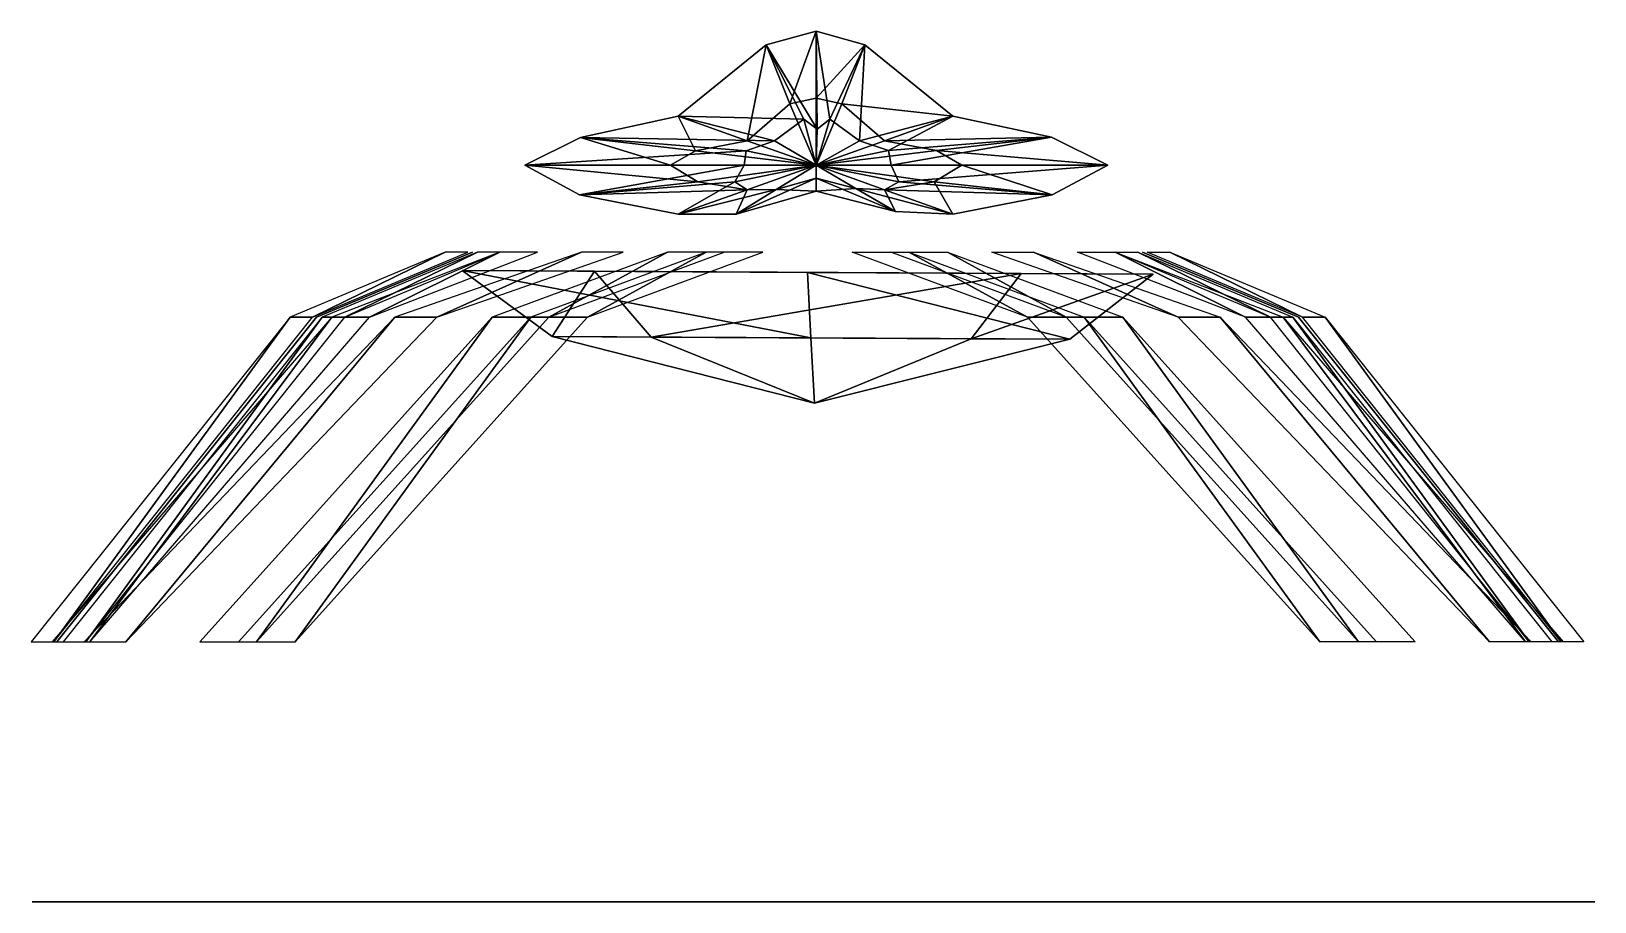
# Model space of a CAD drawing. Header units: metres. Extents: x -1.51 to 1.5, y 0 to 1.68.
import ezdxf

# ---------------------------------------------------------------- set-up
doc = ezdxf.new("R2010")
doc.units = ezdxf.units.M

msp = doc.modelspace()

# ---------------------------------------------------------------- linework, layer by layer
at = {"layer": 'gundeck'}
for points in [[(-0.0469, 1.5358, -0.2564), (-0.0926, 1.6494, -0.0497), (0.0041, 1.6752, 0.0787)], [(0.0041, 1.5463, -0.1901), (-0.0469, 1.5358, -0.2564), (0.0041, 1.6752, 0.0787)], [(0.0041, 1.5463, -0.1901), (0.0041, 1.6752, 0.0787), (0.0977, 1.6494, -0.0497)], [(-0.0926, 1.6494, -0.0497), (-0.2619, 1.5117, -0.1821), (-0.0198, 1.5059, 0.3075)], [(-0.1289, 1.4646, -0.3228), (-0.2619, 1.5117, -0.1821), (-0.0926, 1.6494, -0.0497)], [(-0.0469, 1.5358, -0.2564), (-0.1289, 1.4646, -0.3228), (-0.0926, 1.6494, -0.0497)], [(0.0535, 1.5358, -0.2578), (0.0041, 1.5463, -0.1901), (0.0977, 1.6494, -0.0497)], [(0.0977, 1.6494, -0.0497), (0.0302, 1.5059, 0.3065), (0.087, 1.4646, 0.2826)], [(0.0535, 1.5358, -0.2578), (0.0977, 1.6494, -0.0497), (0.2671, 1.5117, -0.1821)], [(0.2671, 1.5117, -0.1821), (0.0977, 1.6494, -0.0497), (0.087, 1.4646, 0.2826)], [(0.0041, 1.4174, -0.4661), (-0.1289, 1.4646, -0.3228), (-0.0469, 1.5358, -0.2564)], [(0.0041, 1.4174, -0.4661), (-0.0469, 1.5358, -0.2564), (0.0041, 1.5463, -0.1901)], [(0.0041, 1.4174, -0.4661), (0.0041, 1.5463, -0.1901), (0.0535, 1.5358, -0.2578)], [(0.0041, 1.4174, -0.4661), (0.0535, 1.5358, -0.2578), (0.1356, 1.4646, -0.3253)], [(0.1356, 1.4646, -0.3253), (0.0535, 1.5358, -0.2578), (0.2671, 1.5117, -0.1821)], [(-0.2619, 1.5117, -0.1821), (-0.4495, 1.4709, -0.2218), (-0.0766, 1.4646, 0.2844)], [(-0.228, 1.4453, -0.3423), (-0.4495, 1.4709, -0.2218), (-0.2619, 1.5117, -0.1821)], [(-0.2619, 1.5117, -0.1821), (-0.0766, 1.4646, 0.2844), (-0.0198, 1.5059, 0.3075)], [(-0.1289, 1.4646, -0.3228), (-0.228, 1.4453, -0.3423), (-0.2619, 1.5117, -0.1821)], [(-0.0198, 1.5059, 0.3075), (-0.0766, 1.4646, 0.2844), (0.0041, 1.4174, 1.8082)], [(0.006, 1.4865, 0.3305), (-0.0198, 1.5059, 0.3075), (0.0041, 1.4174, 1.8082)], [(0.0302, 1.5059, 0.3065), (0.006, 1.4865, 0.3305), (0.0041, 1.4174, 1.8082)], [(0.087, 1.4646, 0.2826), (0.0302, 1.5059, 0.3065), (0.0041, 1.4174, 1.8082)], [(0.2671, 1.5117, -0.1821), (0.087, 1.4646, 0.2826), (0.1429, 1.4455, 0.2628)], [(0.1356, 1.4646, -0.3253), (0.2671, 1.5117, -0.1821), (0.4564, 1.4711, -0.2218)], [(0.4564, 1.4711, -0.2218), (0.2671, 1.5117, -0.1821), (0.1429, 1.4455, 0.2628)], [(-0.4495, 1.4709, -0.2218), (-0.5565, 1.4174, -0.2623), (-0.1311, 1.4453, 0.2637)], [(-0.2762, 1.4174, -0.3624), (-0.5565, 1.4174, -0.2623), (-0.4495, 1.4709, -0.2218)], [(-0.5565, 1.4174, -0.2623), (-0.1348, 1.4174, 0.2426), (-0.1311, 1.4453, 0.2637)], [(-0.4495, 1.4709, -0.2218), (-0.1311, 1.4453, 0.2637), (-0.0766, 1.4646, 0.2844)], [(-0.228, 1.4453, -0.3423), (-0.2762, 1.4174, -0.3624), (-0.4495, 1.4709, -0.2218)], [(0.0041, 1.4174, -0.4661), (-0.2762, 1.4174, -0.3624), (-0.228, 1.4453, -0.3423)], [(0.0041, 1.4174, -0.4661), (-0.228, 1.4453, -0.3423), (-0.1289, 1.4646, -0.3228)], [(-0.1311, 1.4453, 0.2637), (-0.1348, 1.4174, 0.2426), (0.0041, 1.4174, 1.8082)], [(-0.0766, 1.4646, 0.2844), (-0.1311, 1.4453, 0.2637), (0.0041, 1.4174, 1.8082)], [(0.1429, 1.4455, 0.2628), (0.087, 1.4646, 0.2826), (0.0041, 1.4174, 1.8082)], [(0.0041, 1.4174, -0.4661), (0.1356, 1.4646, -0.3253), (0.2355, 1.4455, -0.3456)], [(0.1479, 1.4174, 0.2426), (0.1429, 1.4455, 0.2628), (0.0041, 1.4174, 1.8082)], [(0.0041, 1.4174, -0.4661), (0.2355, 1.4455, -0.3456), (0.2844, 1.4174, -0.366)], [(0.2355, 1.4455, -0.3456), (0.1356, 1.4646, -0.3253), (0.4564, 1.4711, -0.2218)], [(0.4564, 1.4711, -0.2218), (0.1429, 1.4455, 0.2628), (0.1479, 1.4174, 0.2426)], [(0.5648, 1.4174, -0.2623), (0.4564, 1.4711, -0.2218), (0.1479, 1.4174, 0.2426)], [(0.2355, 1.4455, -0.3456), (0.4564, 1.4711, -0.2218), (0.5648, 1.4174, -0.2623)], [(0.2844, 1.4174, -0.366), (0.2355, 1.4455, -0.3456), (0.5648, 1.4174, -0.2623)], [(-0.5565, 1.4174, -0.2623), (-0.4512, 1.3606, -0.2226), (-0.1348, 1.4174, 0.2426)], [(-0.2236, 1.3854, -0.3427), (-0.4512, 1.3606, -0.2226), (-0.5565, 1.4174, -0.2623)], [(-0.2762, 1.4174, -0.3624), (-0.2236, 1.3854, -0.3427), (-0.5565, 1.4174, -0.2623)], [(-0.4512, 1.3606, -0.2226), (-0.1528, 1.3854, 0.2941), (-0.1348, 1.4174, 0.2426)], [(0.0041, 1.4174, -0.4661), (-0.2236, 1.3854, -0.3427), (-0.2762, 1.4174, -0.3624)], [(0.0041, 1.4174, -0.4661), (-0.1289, 1.3702, -0.3228), (-0.2236, 1.3854, -0.3427)], [(-0.1528, 1.3854, 0.2941), (-0.1289, 1.3702, 0.3461), (0.0041, 1.4174, 1.8082)], [(-0.1348, 1.4174, 0.2426), (-0.1528, 1.3854, 0.2941), (0.0041, 1.4174, 1.8082)], [(-0.1289, 1.3702, 0.3461), (-0.0729, 1.3707, 0.3461), (0.0041, 1.4174, 1.8082)], [(0.0041, 1.4174, -0.4661), (-0.0729, 1.3707, -0.3234), (-0.1289, 1.3702, -0.3228)], [(-0.0729, 1.3707, 0.3461), (0.0041, 1.3923, 0.3461), (0.0041, 1.4174, 1.8082)], [(0.0041, 1.4174, -0.4661), (0.0041, 1.3923, -0.3241), (-0.0729, 1.3707, -0.3234)], [(0.1627, 1.3854, 0.2941), (0.1479, 1.4174, 0.2426), (0.0041, 1.4174, 1.8082)], [(0.1356, 1.3702, 0.3461), (0.1627, 1.3854, 0.2941), (0.0041, 1.4174, 1.8082)], [(0.0804, 1.3725, 0.3461), (0.1356, 1.3702, 0.3461), (0.0041, 1.4174, 1.8082)], [(0.0041, 1.3923, 0.3461), (0.0804, 1.3725, 0.3461), (0.0041, 1.4174, 1.8082)], [(0.0041, 1.4174, -0.4661), (0.2844, 1.4174, -0.366), (0.231, 1.3854, -0.346)], [(0.0041, 1.4174, -0.4661), (0.231, 1.3854, -0.346), (0.1356, 1.3702, -0.3253)], [(0.0041, 1.4174, -0.4661), (0.1356, 1.3702, -0.3253), (0.0804, 1.3725, -0.3248)], [(0.0041, 1.4174, -0.4661), (0.0804, 1.3725, -0.3248), (0.0041, 1.3923, -0.3241)], [(0.5648, 1.4174, -0.2623), (0.1479, 1.4174, 0.2426), (0.1627, 1.3854, 0.2941)], [(0.458, 1.3606, -0.2226), (0.5648, 1.4174, -0.2623), (0.1627, 1.3854, 0.2941)], [(0.231, 1.3854, -0.346), (0.2844, 1.4174, -0.366), (0.458, 1.3606, -0.2226)], [(0.2844, 1.4174, -0.366), (0.5648, 1.4174, -0.2623), (0.458, 1.3606, -0.2226)], [(-0.4512, 1.3606, -0.2226), (-0.2619, 1.3231, -0.1821), (-0.1528, 1.3854, 0.2941)], [(-0.2236, 1.3854, -0.3427), (-0.1289, 1.3702, -0.3228), (-0.4512, 1.3606, -0.2226)], [(-0.2619, 1.3231, -0.1821), (-0.1289, 1.3702, 0.3461), (-0.1528, 1.3854, 0.2941)], [(0.0041, 1.3923, -0.3241), (0.0041, 1.3672, -0.1821), (-0.1499, 1.3234, -0.1821)], [(-0.0729, 1.3707, -0.3234), (0.0041, 1.3923, -0.3241), (-0.1499, 1.3234, -0.1821)], [(0.0041, 1.3672, -0.1821), (0.0041, 1.3923, 0.3461), (-0.0729, 1.3707, 0.3461)], [(0.1566, 1.3282, -0.1821), (0.0804, 1.3725, 0.3461), (0.0041, 1.3923, 0.3461)], [(0.0041, 1.3672, -0.1821), (0.1566, 1.3282, -0.1821), (0.0041, 1.3923, 0.3461)], [(0.0041, 1.3923, -0.3241), (0.0804, 1.3725, -0.3248), (0.0041, 1.3672, -0.1821)], [(0.458, 1.3606, -0.2226), (0.1627, 1.3854, 0.2941), (0.1356, 1.3702, 0.3461)], [(0.1356, 1.3702, -0.3253), (0.231, 1.3854, -0.346), (0.2671, 1.3231, -0.1821)], [(0.231, 1.3854, -0.346), (0.458, 1.3606, -0.2226), (0.2671, 1.3231, -0.1821)], [(-0.1289, 1.3702, -0.3228), (-0.2619, 1.3231, -0.1821), (-0.4512, 1.3606, -0.2226)], [(-0.0729, 1.3707, -0.3234), (-0.1499, 1.3234, -0.1821), (-0.2619, 1.3231, -0.1821)], [(-0.1289, 1.3702, -0.3228), (-0.0729, 1.3707, -0.3234), (-0.2619, 1.3231, -0.1821)], [(-0.2619, 1.3231, -0.1821), (-0.1499, 1.3234, -0.1821), (-0.1289, 1.3702, 0.3461)], [(-0.1499, 1.3234, -0.1821), (0.0041, 1.3672, -0.1821), (-0.0729, 1.3707, 0.3461)], [(-0.1499, 1.3234, -0.1821), (-0.0729, 1.3707, 0.3461), (-0.1289, 1.3702, 0.3461)], [(0.0804, 1.3725, -0.3248), (0.1566, 1.3282, -0.1821), (0.0041, 1.3672, -0.1821)], [(0.2671, 1.3231, -0.1821), (0.1356, 1.3702, 0.3461), (0.0804, 1.3725, 0.3461)], [(0.1566, 1.3282, -0.1821), (0.2671, 1.3231, -0.1821), (0.0804, 1.3725, 0.3461)], [(0.0804, 1.3725, -0.3248), (0.1356, 1.3702, -0.3253), (0.1566, 1.3282, -0.1821)], [(0.2671, 1.3231, -0.1821), (0.458, 1.3606, -0.2226), (0.1356, 1.3702, 0.3461)], [(0.1356, 1.3702, -0.3253), (0.2671, 1.3231, -0.1821), (0.1566, 1.3282, -0.1821)]]:
    msp.add_3dface(points, dxfattribs=at)
at = {"layer": 'hull'}
for points in [[(-0.4229, 1.2134, -0.8522), (-0.6772, 1.2147, 0.4847), (-0.5039, 1.0878, 0.3922)], [(-0.6772, 1.2147, 0.4847), (-0.0063, 1.0852, 1.012), (-0.5039, 1.0878, 0.3922)], [(-0.6772, 1.2147, 0.4847), (-0.0131, 1.2112, 1.312), (-0.0063, 1.0852, 1.012)], [(-0.4229, 1.2134, -0.8522), (-0.5039, 1.0878, 0.3922), (-0.3134, 1.0868, -0.6094)], [(0.3985, 1.2091, -0.8517), (-0.4229, 1.2134, -0.8522), (-0.3134, 1.0868, -0.6094)], [(0.3985, 1.2091, -0.8517), (-0.3134, 1.0868, -0.6094), (0.3021, 1.0835, -0.609)], [(-0.0131, 1.2112, 1.312), (0.4922, 1.0825, 0.3928), (-0.0063, 1.0852, 1.012)], [(-0.0131, 1.2112, 1.312), (0.6523, 1.2078, 0.4855), (0.4922, 1.0825, 0.3928)], [(0.6523, 1.2078, 0.4855), (0.3985, 1.2091, -0.8517), (0.3021, 1.0835, -0.609)], [(0.6523, 1.2078, 0.4855), (0.3021, 1.0835, -0.609), (0.4922, 1.0825, 0.3928)], [(-0.3134, 1.0868, -0.6094), (-0.5039, 1.0878, 0.3922), (0.0008, 0.9596, 0.1159)], [(-0.5039, 1.0878, 0.3922), (-0.0063, 1.0852, 1.012), (0.0008, 0.9596, 0.1159)], [(0.3021, 1.0835, -0.609), (-0.3134, 1.0868, -0.6094), (0.0008, 0.9596, 0.1159)], [(-0.0063, 1.0852, 1.012), (0.4922, 1.0825, 0.3928), (0.0008, 0.9596, 0.1159)], [(0.4922, 1.0825, 0.3928), (0.3021, 1.0835, -0.609), (0.0008, 0.9596, 0.1159)]]:
    msp.add_3dface(points, dxfattribs=at)
at = {"layer": 'legs'}
for points in [[(-0.9649, 1.125, -0.3862), (-0.7097, 1.25, -0.158), (-1.0084, 1.125, -0.2667)], [(-0.9649, 1.125, -0.3862), (-0.6662, 1.25, -0.2775), (-0.7097, 1.25, -0.158)], [(-0.9573, 1.125, 0.1662), (-0.6574, 1.25, 0.1662), (-0.6574, 1.25, 0.3062)], [(-0.9573, 1.125, 0.1662), (-0.6574, 1.25, 0.3062), (-0.9573, 1.125, 0.3062)], [(-0.9033, 1.125, 0.8409), (-0.648, 1.25, 0.6581), (-0.9468, 1.125, 0.7452)], [(-0.8554, 1.125, -0.9848), (-0.6046, 1.25, -0.6274), (-0.9277, 1.125, -0.8986)], [(-0.9033, 1.125, 0.8409), (-0.6045, 1.25, 0.7538), (-0.648, 1.25, 0.6581)], [(-0.8554, 1.125, -0.9848), (-0.5323, 1.25, -0.7136), (-0.6046, 1.25, -0.6274)], [(-0.7261, 1.125, 1.2979), (-0.4475, 1.25, 0.98), (-0.8065, 1.125, 1.2213)], [(-0.7261, 1.125, 1.2979), (-0.3672, 1.25, 1.0567), (-0.4475, 1.25, 0.98)], [(-0.5105, 1.125, -1.5221), (-0.2822, 1.25, -0.8745), (-0.6196, 1.125, -1.4591)], [(-0.4362, 1.125, 1.7199), (-0.2079, 1.25, 1.2014), (-0.5453, 1.125, 1.6695)], [(-0.5105, 1.125, -1.5221), (-0.1731, 1.25, -0.9375), (-0.2822, 1.25, -0.8745)], [(-0.4362, 1.125, 1.7199), (-0.0988, 1.25, 1.2518), (-0.2079, 1.25, 1.2014)], [(0.4106, 1.125, 1.7072), (0.0731, 1.25, 1.2392), (0.1822, 1.25, 1.1887)], [(0.4849, 1.125, -1.5348), (0.1474, 1.25, -0.9502), (0.2566, 1.25, -0.8872)], [(0.4106, 1.125, 1.7072), (0.1822, 1.25, 1.1887), (0.5197, 1.125, 1.6568)], [(0.4849, 1.125, -1.5348), (0.2566, 1.25, -0.8872), (0.5941, 1.125, -1.4718)], [(0.7006, 1.125, 1.2853), (0.3416, 1.25, 1.044), (0.4219, 1.25, 0.9674)], [(0.7006, 1.125, 1.2853), (0.4219, 1.25, 0.9674), (0.781, 1.125, 1.2086)], [(0.83, 1.125, -0.9975), (0.5068, 1.25, -0.7263), (0.5791, 1.25, -0.6401)], [(0.8778, 1.125, 0.8282), (0.579, 1.25, 0.7411), (0.6225, 1.25, 0.6454)], [(0.83, 1.125, -0.9975), (0.5791, 1.25, -0.6401), (0.9023, 1.125, -0.9113)], [(0.8778, 1.125, 0.8282), (0.6225, 1.25, 0.6454), (0.9213, 1.125, 0.7325)], [(0.9319, 1.125, 0.1535), (0.6319, 1.25, 0.1535), (0.6319, 1.25, 0.2935)], [(0.9319, 1.125, 0.1535), (0.6319, 1.25, 0.2935), (0.9319, 1.125, 0.2935)], [(0.9395, 1.125, -0.3989), (0.6406, 1.25, -0.2902), (0.6841, 1.25, -0.1706)], [(0.9395, 1.125, -0.3989), (0.6841, 1.25, -0.1706), (0.983, 1.125, -0.2794)], [(-1.4628, 0.5, -0.5675), (-1.0084, 1.125, -0.2667), (-1.5063, 0.5, -0.448)], [(-1.3939, 0.5, -1.4368), (-0.9277, 1.125, -0.8986), (-1.4662, 0.5, -1.3506)], [(-1.4628, 0.5, -0.5675), (-0.9649, 1.125, -0.3862), (-1.0084, 1.125, -0.2667)], [(-1.4572, 0.5, 0.1662), (-0.9573, 1.125, 0.1662), (-0.9573, 1.125, 0.3062)], [(-1.4572, 0.5, 0.1662), (-0.9573, 1.125, 0.3062), (-1.4572, 0.5, 0.3062)], [(-1.4012, 0.5, 0.986), (-0.9468, 1.125, 0.7452), (-1.4447, 0.5, 0.8903)], [(-1.3245, 0.5, 1.7), (-0.8065, 1.125, 1.2213), (-1.4048, 0.5, 1.6234)], [(-1.4012, 0.5, 0.986), (-0.9033, 1.125, 0.8409), (-0.9468, 1.125, 0.7452)], [(-1.3939, 0.5, -1.4368), (-0.8554, 1.125, -0.9848), (-0.9277, 1.125, -0.8986)], [(-1.3245, 0.5, 1.7), (-0.7261, 1.125, 1.2979), (-0.8065, 1.125, 1.2213)], [(-1.0729, 0.5, -2.4964), (-0.6196, 1.125, -1.4591), (-1.182, 0.5, -2.4334)], [(-0.9986, 0.5, 2.5), (-0.5453, 1.125, 1.6695), (-1.1077, 0.5, 2.4496)], [(-1.0729, 0.5, -2.4964), (-0.5105, 1.125, -1.5221), (-0.6196, 1.125, -1.4591)], [(-0.9986, 0.5, 2.5), (-0.4362, 1.125, 1.7199), (-0.5453, 1.125, 1.6695)], [(0.9731, 0.5, 2.4873), (0.4106, 1.125, 1.7072), (0.5197, 1.125, 1.6568)], [(1.0474, 0.5, -2.509), (0.4849, 1.125, -1.5348), (0.5941, 1.125, -1.4718)], [(0.9731, 0.5, 2.4873), (0.5197, 1.125, 1.6568), (1.0822, 0.5, 2.4369)], [(1.0474, 0.5, -2.509), (0.5941, 1.125, -1.4718), (1.1566, 0.5, -2.4461)], [(1.2991, 0.5, 1.6874), (0.7006, 1.125, 1.2853), (0.781, 1.125, 1.2086)], [(1.2991, 0.5, 1.6874), (0.781, 1.125, 1.2086), (1.3795, 0.5, 1.6107)], [(1.3686, 0.5, -1.4494), (0.83, 1.125, -0.9975), (0.9023, 1.125, -0.9113)], [(1.3759, 0.5, 0.9733), (0.8778, 1.125, 0.8282), (0.9213, 1.125, 0.7325)], [(1.3686, 0.5, -1.4494), (0.9023, 1.125, -0.9113), (1.4409, 0.5, -1.3633)], [(1.3759, 0.5, 0.9733), (0.9213, 1.125, 0.7325), (1.4194, 0.5, 0.8776)], [(1.4319, 0.5, 0.1535), (0.9319, 1.125, 0.1535), (0.9319, 1.125, 0.2935)], [(1.4319, 0.5, 0.1535), (0.9319, 1.125, 0.2935), (1.4319, 0.5, 0.2935)], [(1.4375, 0.5, -0.5802), (0.9395, 1.125, -0.3989), (0.983, 1.125, -0.2794)], [(1.4375, 0.5, -0.5802), (0.983, 1.125, -0.2794), (1.481, 0.5, -0.4607)]]:
    msp.add_3dface(points, dxfattribs=at)
at = {"layer": 'shipgrid'}
for points in [[(0.0019, 0, 2.4896), (1.5019, 0, -0.0104), (0.0019, 0, -2.5104), (-1.4981, 0, -0.0104), (0.0019, 0, 2.4896)], [(1.5019, 0, 2.4896), (0.0019, 0, -0.0104), (-1.4981, 0, 2.4896)], [(-1.4981, 0, -2.5104), (0.0019, 0, -0.0104), (1.5019, 0, -2.5104)], [(1.5019, 0, -2.5104), (0.0019, 0, -1.2604), (-1.4981, 0, -2.5104)], [(-1.4981, 0, 2.4896), (0.0019, 0, 1.2396), (1.5019, 0, 2.4896)], [(1.5019, 0, -0.0104), (0.0019, 0, -1.2604), (-1.4981, 0, -0.0104), (0.0019, 0, 1.2396), (1.5019, 0, -0.0104)]]:
    msp.add_polyline3d(points, dxfattribs=at)
msp.add_3dface([(-1.5045, 0, 2.4896), (1.4955, 0, 2.4896), (1.4955, 0, -2.5104), (-1.5045, 0, -2.5104)], dxfattribs=at)
at = {"layer": 'viewport'}
for points in [[(0.0041, 1.6752, 0.0787), (-0.0926, 1.6494, -0.0497), (0.006, 1.4865, 0.3305)], [(0.0041, 1.6752, 0.0787), (0.006, 1.4865, 0.3305), (0.0302, 1.5059, 0.3065)], [(0.0977, 1.6494, -0.0497), (0.0041, 1.6752, 0.0787), (0.0302, 1.5059, 0.3065)], [(-0.0926, 1.6494, -0.0497), (-0.0198, 1.5059, 0.3075), (0.006, 1.4865, 0.3305)]]:
    msp.add_3dface(points, dxfattribs=at)

doc.saveas('drawing.dxf')
